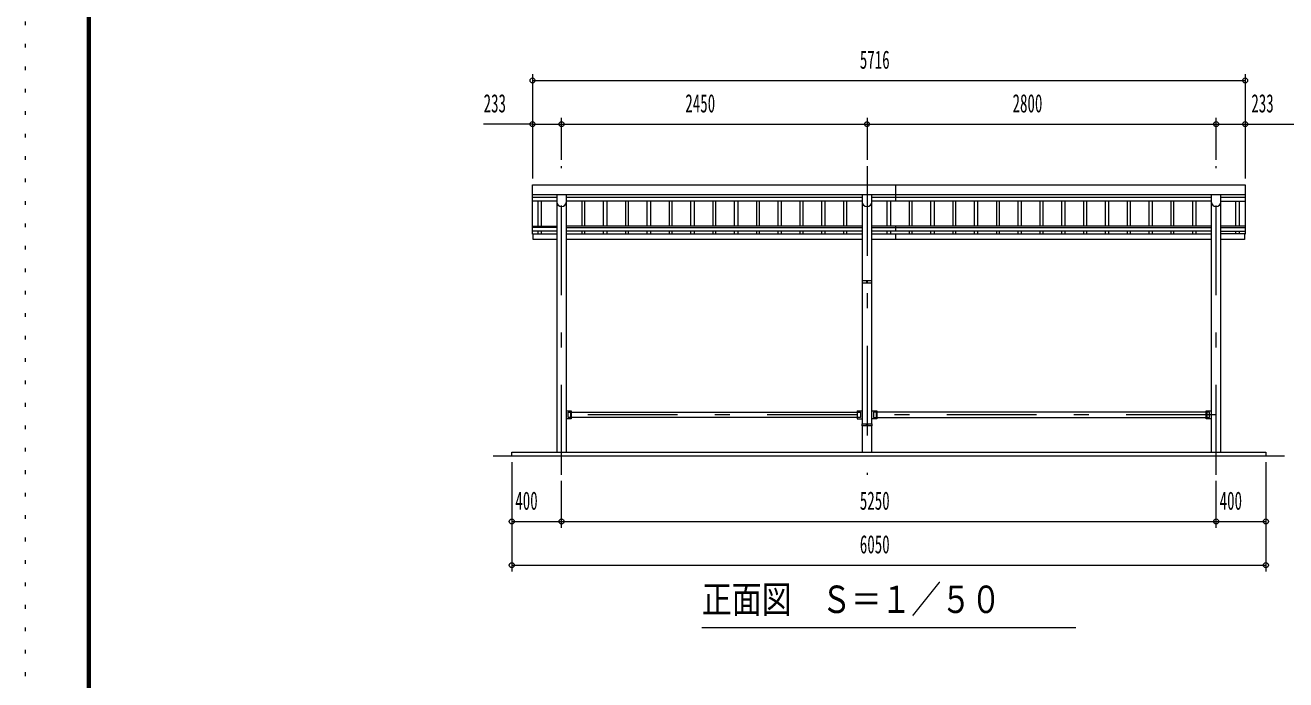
# Model space of a CAD drawing. Units: millimetres, scale not verified, with parts at other scales. Extents: x -23257 to 23268, y -10500 to 10500.
# Drawn here: x -6432 to 3680, y 0 to 5250 of the extents above; entities that cross this region are included whole.
import ezdxf
from ezdxf.enums import TextEntityAlignment as Align

# ---------------------------------------------------------------- set-up
doc = ezdxf.new("R2010")
doc.units = ezdxf.units.MM
doc.header["$LTSCALE"] = 60
doc.linetypes.add('USER1', pattern=[24, 12, -5, 2, -5])
doc.linetypes.add('USER2', pattern=[3, 0.5, -2.5])
for name, color, linetype, lineweight in [('0-2_F-E_J_ADD', 5, 'USER2', 18), ('1-0_2BOLD', 7, 'Continuous', 18), ('1-2_2CENTER', 3, 'USER1', 18), ('1-4_2THIN', 4, 'Continuous', 18), ('1-5_2DIM', 3, 'Continuous', 18), ('1-D_A-SITE-STAIR', 3, 'Continuous', 18), ('2-4__F-F_4PAPAER', 5, 'Continuous', 18)]:
    doc.layers.add(name, color=color, linetype=linetype, lineweight=lineweight)
doc.styles.add('ＭＳ ゴシック', font='')
doc.styles.get('ＭＳ ゴシック').set_extended_font_data('MS Gothic')

msp = doc.modelspace()

# ---------------------------------------------------------------- linework, layer by layer
at = {"layer": '0-2_F-E_J_ADD'}
msp.add_lwpolyline([(-6432.19, 10500), (-6432.19, -10500), (23267.81, -10500), (23267.81, 10500)], close=True, dxfattribs=at)
at = {"layer": '1-0_2BOLD'}
for p, q in [((550.47, 3840.07), (550.47, 3969.67)), ((3353.47, 3890.5), (-2362.53, 3890.5)), ((-2362.53, 3871), (-2167.68, 3871)), ((-2167.68, 3890.5), (-2167.68, 1824.67)), ((-2091.38, 1824.67), (-2091.38, 3890.5)), ((-2091.38, 3871), (282.32, 3871)), ((282.32, 3890.5), (282.32, 3200.67)), ((358.62, 3200.67), (358.62, 3890.5)), ((358.62, 3871), (3082.32, 3871)), ((3082.32, 3890.5), (3082.32, 1824.67)), ((3158.62, 1824.67), (3158.62, 3890.5)), ((3158.62, 3871), (3353.47, 3871)), ((-2167.68, 3840.07), (-2362.53, 3840.07)), ((282.32, 3840.07), (-2091.38, 3840.07)), ((3082.32, 3840.07), (358.62, 3840.07)), ((3158.62, 3840.07), (3353.47, 3840.07)), ((-2362.53, 3637.63), (-2167.68, 3637.63)), ((-2167.68, 3627.25), (-2362.53, 3627.25)), ((-2167.68, 3597.7), (-2362.53, 3597.7)), ((-2362.53, 3574.2), (-2357.53, 3574.2)), ((282.32, 3637.63), (-2091.38, 3637.63)), ((-2091.38, 3627.25), (282.32, 3627.25)), ((282.32, 3597.7), (-2091.38, 3597.7)), ((-2091.38, 3576.6), (282.32, 3576.6)), ((3082.32, 3637.63), (358.62, 3637.63)), ((358.62, 3627.25), (3082.32, 3627.25)), ((3082.32, 3597.7), (358.62, 3597.7)), ((358.62, 3576.6), (3082.32, 3576.6)), ((550.47, 3597.7), (550.47, 3637.63)), ((550.47, 3531.6), (550.47, 3576.6)), ((3158.62, 3597.7), (3353.47, 3597.7)), ((3348.47, 3576.6), (3158.62, 3576.6)), ((3353.47, 3637.63), (3158.63, 3637.63)), ((3158.63, 3627.25), (3353.47, 3627.25)), ((282.32, 3531.6), (-2091.38, 3531.6)), ((3082.32, 3531.6), (358.62, 3531.6)), ((282.32, 3184.67), (282.32, 2053.27)), ((317.42, 3200.67), (317.42, 3184.67)), ((317.42, 3192.67), (323.52, 3192.67)), ((323.52, 3184.67), (323.52, 3200.67)), ((358.62, 2053.27), (358.62, 3184.67)), ((-2054.58, 2091.67), (-2054.58, 2157.67)), ((-2051.38, 2146.02), (242.32, 2146.02)), ((242.32, 2157.67), (282.32, 2157.67)), ((245.52, 2091.67), (245.52, 2157.67)), ((395.42, 2091.67), (395.42, 2157.67)), ((3042.32, 2146.02), (398.62, 2146.02)), ((3045.52, 2157.67), (3045.52, 2091.67)), ((3067.97, 2146.02), (3045.52, 2146.02)), ((-2054.58, 2103.32), (-2077.03, 2103.32)), ((242.32, 2103.32), (-2051.38, 2103.32)), ((282.32, 2037.27), (282.32, 1824.67)), ((317.42, 2037.27), (317.42, 2053.27)), ((317.42, 2045.27), (323.52, 2045.27)), ((323.52, 2053.27), (323.52, 2037.27)), ((358.62, 1824.67), (358.62, 2037.27)), ((398.62, 2103.32), (3042.32, 2103.32)), ((3670.47, 1794.67), (-2679.53, 1794.67))]:
    msp.add_line(p, q, dxfattribs=at)
for points in [[(-2362.53, 3574.2), (-2362.53, 3969.67), (3353.47, 3969.67), (3353.47, 3574.2), (3348.47, 3574.2)], [(-2167.68, 3531.6), (-2357.53, 3531.6), (-2357.53, 3576.6), (-2167.68, 3576.6)], [(3348.47, 3576.6), (3348.47, 3531.6), (3158.62, 3531.6)], [(-2091.38, 2157.67), (-2051.38, 2157.67), (-2051.38, 2091.67), (-2091.38, 2091.67)], [(-2077.03, 2103.32), (-2077.03, 2146.02), (-2054.58, 2146.02)], [(242.32, 2157.67), (242.32, 2091.67), (282.32, 2091.67)], [(245.52, 2146.02), (267.97, 2146.02), (267.97, 2103.32), (245.52, 2103.32)], [(358.62, 2157.67), (398.62, 2157.67), (398.62, 2091.67), (358.62, 2091.67)], [(395.42, 2146.02), (372.97, 2146.02), (372.97, 2103.32), (395.42, 2103.32)], [(3082.32, 2091.67), (3042.32, 2091.67), (3042.32, 2157.67), (3082.32, 2157.67)], [(3045.52, 2103.32), (3067.97, 2103.32), (3067.97, 2146.02)], [(-2529.53, 1794.67), (-2529.53, 1824.67), (3520.47, 1824.67), (3520.47, 1794.67)]]:
    msp.add_lwpolyline(points, dxfattribs=at)
for points in [[(280.72, 3200.67), (280.72, 3184.67), (360.22, 3184.67), (360.22, 3200.67)], [(280.72, 2053.27), (360.22, 2053.27), (360.22, 2037.27), (280.72, 2037.27)]]:
    msp.add_lwpolyline(points, close=True, dxfattribs=at)
for centre in [(-2129.53, 3833.18), (320.47, 3833.18), (3120.47, 3833.18)]:
    msp.add_arc(centre, 38.15, 180, 0, dxfattribs=at)
at = {"layer": '1-2_2CENTER'}
for p, q in [((-2129.53, 1644.67), (-2129.53, 4119.67)), ((320.47, 4119.67), (320.47, 1644.67)), ((3120.47, 1644.67), (3120.47, 4119.67)), ((3120.47, 2124.67), (-2129.53, 2124.67))]:
    msp.add_line(p, q, dxfattribs=at)
at = {"layer": '1-4_2THIN'}
for p, q in [((-2317.03, 3637.63), (-2317.03, 3840.07)), ((-2292.03, 3840.07), (-2292.03, 3637.63)), ((-1967.03, 3840.07), (-1967.03, 3637.63)), ((-1942.03, 3637.63), (-1942.03, 3840.07)), ((-1792.03, 3637.63), (-1792.03, 3840.07)), ((-1767.03, 3840.07), (-1767.03, 3637.63)), ((-1617.03, 3840.07), (-1617.03, 3637.63)), ((-1592.03, 3637.63), (-1592.03, 3840.07)), ((-1442.03, 3637.63), (-1442.03, 3840.07)), ((-1417.03, 3840.07), (-1417.03, 3637.63)), ((-1267.03, 3840.07), (-1267.03, 3637.63)), ((-1242.03, 3637.63), (-1242.03, 3840.07)), ((-1092.02, 3637.63), (-1092.02, 3840.07)), ((-1067.02, 3840.07), (-1067.02, 3637.63)), ((-917.03, 3840.07), (-917.03, 3637.63)), ((-892.03, 3637.63), (-892.03, 3840.07)), ((-742.02, 3637.63), (-742.02, 3840.07)), ((-717.02, 3840.07), (-717.02, 3637.63)), ((-567.03, 3840.07), (-567.03, 3637.63)), ((-542.03, 3637.63), (-542.03, 3840.07)), ((-392.02, 3637.63), (-392.02, 3840.07)), ((-367.02, 3840.07), (-367.02, 3637.63)), ((-217.03, 3840.07), (-217.03, 3637.63)), ((-192.02, 3637.63), (-192.02, 3840.07)), ((-42.03, 3637.63), (-42.03, 3840.07)), ((-17.02, 3840.07), (-17.02, 3637.63)), ((132.97, 3840.07), (132.97, 3637.63)), ((157.97, 3637.63), (157.97, 3840.07)), ((482.97, 3637.63), (482.97, 3840.07)), ((507.97, 3840.07), (507.97, 3637.63)), ((657.97, 3840.07), (657.97, 3637.63)), ((682.97, 3637.63), (682.97, 3840.07)), ((832.97, 3637.63), (832.97, 3840.07)), ((857.97, 3840.07), (857.97, 3637.63)), ((1007.97, 3840.07), (1007.97, 3637.63)), ((1032.97, 3637.63), (1032.97, 3840.07)), ((1182.97, 3637.63), (1182.97, 3840.07)), ((1207.97, 3840.07), (1207.97, 3637.63)), ((1357.97, 3840.07), (1357.97, 3637.63)), ((1382.97, 3637.63), (1382.97, 3840.07)), ((1532.97, 3637.63), (1532.97, 3840.07)), ((1557.97, 3840.07), (1557.97, 3637.63)), ((1707.97, 3840.07), (1707.97, 3637.63)), ((1732.97, 3637.63), (1732.97, 3840.07)), ((1882.97, 3637.63), (1882.97, 3840.07)), ((1907.98, 3840.07), (1907.98, 3637.63)), ((2057.97, 3840.07), (2057.97, 3637.63)), ((2082.97, 3637.63), (2082.97, 3840.07)), ((2232.98, 3637.63), (2232.98, 3840.07)), ((2257.98, 3840.07), (2257.98, 3637.63)), ((2407.97, 3840.07), (2407.97, 3637.63)), ((2432.97, 3637.63), (2432.97, 3840.07)), ((2582.98, 3637.63), (2582.98, 3840.07)), ((2607.98, 3840.07), (2607.98, 3637.63)), ((2757.97, 3840.07), (2757.97, 3637.63)), ((2782.97, 3637.63), (2782.97, 3840.07)), ((2932.97, 3637.63), (2932.97, 3840.07)), ((2957.98, 3840.07), (2957.98, 3637.63)), ((3276.58, 3840.07), (3276.58, 3637.63)), ((3307.97, 3637.63), (3307.97, 3840.07)), ((-2317.03, 3576.6), (-2317.03, 3597.7)), ((-2292.03, 3597.7), (-2292.03, 3576.6)), ((-1967.03, 3597.7), (-1967.03, 3576.6)), ((-1942.03, 3576.6), (-1942.03, 3597.7)), ((-1792.03, 3576.6), (-1792.03, 3597.7)), ((-1767.03, 3597.7), (-1767.03, 3576.6)), ((-1617.03, 3597.7), (-1617.03, 3576.6)), ((-1592.03, 3576.6), (-1592.03, 3597.7)), ((-1442.03, 3576.6), (-1442.03, 3597.7)), ((-1417.03, 3597.7), (-1417.03, 3576.6)), ((-1267.03, 3597.7), (-1267.03, 3576.6)), ((-1242.03, 3576.6), (-1242.03, 3597.7)), ((-1092.02, 3576.6), (-1092.02, 3597.7)), ((-1067.02, 3597.7), (-1067.02, 3576.6)), ((-917.03, 3597.7), (-917.03, 3576.6)), ((-892.03, 3576.6), (-892.03, 3597.7)), ((-742.02, 3576.6), (-742.02, 3597.7)), ((-717.02, 3597.7), (-717.02, 3576.6)), ((-567.03, 3597.7), (-567.03, 3576.6)), ((-542.03, 3576.6), (-542.03, 3597.7)), ((-392.02, 3576.6), (-392.02, 3597.7)), ((-367.02, 3597.7), (-367.02, 3576.6)), ((-217.03, 3597.7), (-217.03, 3576.6)), ((-192.02, 3576.6), (-192.02, 3597.7)), ((-42.03, 3576.6), (-42.03, 3597.7)), ((-17.02, 3597.7), (-17.02, 3576.6)), ((132.97, 3597.7), (132.97, 3576.6)), ((157.97, 3576.6), (157.97, 3597.7)), ((482.97, 3576.6), (482.97, 3597.7)), ((507.97, 3597.7), (507.97, 3576.6)), ((657.97, 3597.7), (657.97, 3576.6)), ((682.97, 3576.6), (682.97, 3597.7)), ((832.97, 3576.6), (832.97, 3597.7)), ((857.97, 3597.7), (857.97, 3576.6)), ((1007.97, 3597.7), (1007.97, 3576.6)), ((1032.97, 3576.6), (1032.97, 3597.7)), ((1182.97, 3576.6), (1182.97, 3597.7)), ((1207.97, 3597.7), (1207.97, 3576.6)), ((1357.97, 3597.7), (1357.97, 3576.6)), ((1382.97, 3576.6), (1382.97, 3597.7)), ((1532.97, 3576.6), (1532.97, 3597.7)), ((1557.97, 3597.7), (1557.97, 3576.6)), ((1707.97, 3597.7), (1707.97, 3576.6)), ((1732.97, 3576.6), (1732.97, 3597.7)), ((1882.97, 3576.6), (1882.97, 3597.7)), ((1907.98, 3597.7), (1907.98, 3576.6)), ((2057.97, 3597.7), (2057.97, 3576.6)), ((2082.97, 3576.6), (2082.97, 3597.7)), ((2232.98, 3576.6), (2232.98, 3597.7)), ((2257.98, 3597.7), (2257.98, 3576.6)), ((2407.97, 3597.7), (2407.97, 3576.6)), ((2432.97, 3576.6), (2432.97, 3597.7)), ((2582.98, 3576.6), (2582.98, 3597.7)), ((2607.98, 3597.7), (2607.98, 3576.6)), ((2757.97, 3597.7), (2757.97, 3576.6)), ((2782.97, 3576.6), (2782.97, 3597.7)), ((2932.97, 3576.6), (2932.97, 3597.7)), ((2957.98, 3597.7), (2957.98, 3576.6)), ((3276.58, 3597.7), (3276.58, 3576.6)), ((3307.97, 3576.6), (3307.97, 3597.7))]:
    msp.add_line(p, q, dxfattribs=at)
at = {"layer": '1-5_2DIM'}
for p, q in [((-2362.53, 4856.67), (-2362.53, 4019.67)), ((3353.47, 4856.67), (3353.47, 4019.67)), ((-2362.53, 4456.67), (-2755.03, 4456.67)), ((-2129.53, 4169.67), (-2129.53, 4506.67)), ((320.47, 4506.67), (320.47, 4169.67)), ((3120.47, 4169.67), (3120.47, 4506.67)), ((3353.47, 4456.67), (3745.97, 4456.67)), ((-2529.53, 1744.67), (-2529.53, 869.67)), ((3520.47, 1744.67), (3520.47, 869.67)), ((-2129.53, 1219.67), (-2129.53, 1594.67)), ((3120.47, 1219.67), (3120.47, 1594.67)), ((-1004.53, 419.67), (1995.47, 419.67))]:
    msp.add_line(p, q, dxfattribs=at)
for centre in [(-2362.53, 4806.67), (3353.47, 4806.67), (-2362.53, 4456.67), (-2129.53, 4456.67), (320.47, 4456.67), (3120.47, 4456.67), (3353.47, 4456.67), (-2529.53, 1269.67), (-2129.53, 1269.67), (3120.47, 1269.67), (3520.47, 1269.67), (-2529.53, 919.67), (3520.47, 919.67)]:
    msp.add_circle(centre, 20, dxfattribs=at)
at = {"layer": '1-D_A-SITE-STAIR'}
for p, q in [((-2362.53, 4806.67), (3353.47, 4806.67)), ((-2362.53, 4456.67), (-2129.53, 4456.67)), ((-2129.53, 4456.67), (320.47, 4456.67)), ((320.47, 4456.67), (3120.47, 4456.67)), ((3120.47, 4456.67), (3353.47, 4456.67)), ((-2529.53, 1269.67), (-2129.53, 1269.67)), ((-2129.53, 1269.67), (3120.47, 1269.67)), ((3120.47, 1269.67), (3520.47, 1269.67)), ((-2529.53, 919.67), (3520.47, 919.67))]:
    msp.add_line(p, q, dxfattribs=at)
at = {"layer": '2-4__F-F_4PAPAER'}
for points in [[(22767.81, -10000), (-5932.19, -10000), (-5932.19, 10100), (22767.81, 10100)], [(22765.31, -9997.5), (-5929.69, -9997.5), (-5929.69, 10097.5), (22765.31, 10097.5)], [(22762.81, -9995), (22762.81, 10095), (-5927.19, 10095), (-5927.19, -9995)], [(22760.31, -9992.5), (-5924.69, -9992.5), (-5924.69, 10092.5), (22760.31, 10092.5)], [(22757.81, -9990), (22757.81, 10090), (-5922.19, 10090), (-5922.19, -9990)], [(22755.31, -9987.5), (-5919.69, -9987.5), (-5919.69, 10087.5), (22755.31, 10087.5)], [(22752.81, -9985), (22752.81, 10085), (-5917.19, 10085), (-5917.19, -9985)], [(22750.31, -9982.5), (-5914.69, -9982.5), (-5914.69, 10082.5), (22750.31, 10082.5)], [(22747.81, -9980), (22747.81, 10080), (-5912.19, 10080), (-5912.19, -9980)], [(22745.31, -9977.5), (-5909.69, -9977.5), (-5909.69, 10077.5), (22745.31, 10077.5)], [(22742.81, -9975), (-5907.19, -9975), (-5907.19, 10075), (22742.81, 10075)]]:
    msp.add_lwpolyline(points, close=True, dxfattribs=at)

# ---------------------------------------------------------------- texts
at = {"layer": '1-5_2DIM', "color": 7, "style": 'ＭＳ ゴシック', "width": 0.8}
msp.add_text('正面図\u3000Ｓ＝１／５０', height=219.9, dxfattribs=at).set_placement((-1004.53, 469.67), align=Align.BOTTOM_LEFT)
at = {"layer": '1-D_A-SITE-STAIR', "color": 7, "style": 'ＭＳ ゴシック', "width": 0.6}
for s, p in [('5716', (262.97, 4856.67)), ('233', (-2755.03, 4506.67)), ('2450', (-1137.03, 4506.67)), ('2800', (1487.97, 4506.67)), ('233', (3403.47, 4506.67)), ('400', (-2500.78, 1319.67)), ('5250', (262.97, 1319.67)), ('400', (3149.22, 1319.67)), ('6050', (262.97, 969.67))]:
    msp.add_text(s, height=146.6, dxfattribs=at).set_placement(p, align=Align.BOTTOM_LEFT)

doc.saveas('drawing.dxf')
